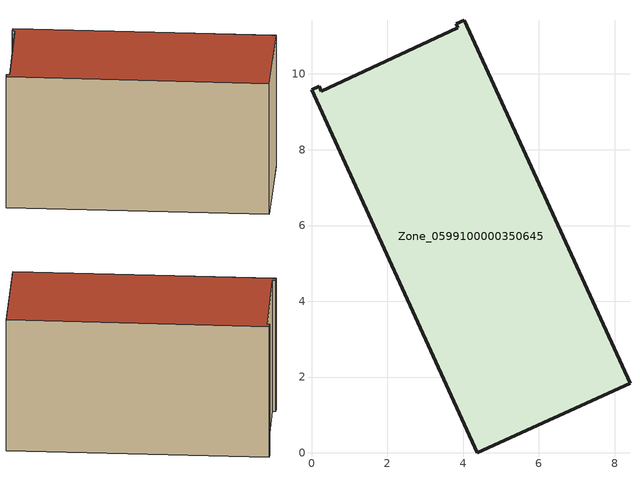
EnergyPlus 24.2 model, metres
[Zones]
Zone_0599100000350645
 floor ground (C_G): 0,9.58 0.2,9.67 0.26,9.55 3.86,11.23 3.82,11.32 4.03,11.42 8.41,1.84 4.38,0 z0
 wall outside (C_F): 4.38,0 8.41,1.84 4.03,11.42 3.82,11.32 3.86,11.23 0.26,9.55 0.2,9.67 0,9.58 4.38,0 z0:5.8
 roof outside (C_R): 3.86,11.23 0.26,9.55 0.2,9.67 0,9.58 4.38,0 8.41,1.84 4.03,11.42 3.82,11.32 z5.8
[BUILDING]
Pand.0599100000350645: North Axis=0; Terrain=City; Loads Convergence Tolerance Value=0.04; Temperature Convergence Tolerance Value=0.4; Solar Distribution=FullExterior; Maximum Number of Warmup Days=25; Minimum Number of Warmup Days=1
[Site:Location]
Rotterdam.The.Hague.AP_ZH_NLD Design_Conditions: Latitude=51.96; Longitude=4.45; Time Zone=1; Elevation=-4.5
[SITE:GROUNDTEMPERATURE:BUILDINGSURFACE]
18, 18, 18, 18, 18, 18, 18, 18, 18, 18, 18, 18
[MATERIAL] Thermal Absorptance=0.9; Solar Absorptance=0.7; Visible Absorptance=0.7
Name | Roughness | Thickness | Conductivity | Density | Specific Heat
G.TI.1992-2005 | MediumSmooth | 0.15 | 0.06 | 540 | 1210
F.TI.1992-2005 | Rough | 0.3 | 0.12 | 1920 | 840
R.TI.1992-2005 | MediumRough | 0.2 | 0.08 | 1500 | 1000
[CONSTRUCTION]
C_G: G.TI.1992-2005
C_F: F.TI.1992-2005
C_R: R.TI.1992-2005
[ZONE]
Zone_0599100000350645: Type=1; Multiplier=1; Ceiling Height=Autocalculate; Volume=Autocalculate; Floor Area=autocalculate; Part of Total Floor Area=Yes
[ZONEINFILTRATION:DESIGNFLOWRATE]
Infil_Zone_0599100000350645: Zone or ZoneList or Space or SpaceList=Zone_0599100000350645; Schedule=AlwaysOn; Design Flow Rate Calculation Method=Flow/Area; Flow Rate per Floor Area=0.0015; Constant Term Coefficient=1; Temperature Term Coefficient=0; Velocity Term Coefficient=0; Velocity Squared Term Coefficient=0
[HVACTEMPLATE:ZONE:IDEALLOADSAIRSYSTEM]
Zone_0599100000350645: Maximum Heating Supply Air Temperature=50; Minimum Cooling Supply Air Temperature=13; Maximum Heating Supply Air Humidity Ratio=0.0156; Minimum Cooling Supply Air Humidity Ratio=0.0077; Heating Limit=NoLimit; Cooling Limit=NoLimit; Dehumidification Control Type=ConstantSensibleHeatRatio; Cooling Sensible Heat Ratio=0.7; Dehumidification Setpoint=60; Humidification Control Type=None; Humidification Setpoint=30; Outdoor Air Method=None; Outdoor Air Flow Rate per Person=0.00944; Outdoor Air Flow Rate per Zone Floor Area=0; Outdoor Air Flow Rate per Zone=0; Demand Controlled Ventilation Type=None; Outdoor Air Economizer Type=NoEconomizer; Heat Recovery Type=None; Sensible Heat Recovery Effectiveness=0.7; Latent Heat Recovery Effectiveness=0.65
[ZONECONTROL:THERMOSTAT]
ThermostatControl_Zone_0599100000350645: Zone or ZoneList=Zone_0599100000350645; Control Type Schedule=DualSetpointControlType; Control 1=Thermostat_Zone_0599100000350645; Temperature Difference Between Cutout And Setpoint=0
[THERMOSTATSETPOINT:DUALSETPOINT]
Thermostat_Zone_0599100000350645: Heating Setpoint Temperature Schedule=HeatingSetpoint_Zone_0599100000350645; Cooling Setpoint Temperature Schedule=CoolingSetpoint_Zone_0599100000350645
[SCHEDULE:COMPACT]
HeatingSetpoint_Zone_0599100000350645: Through: 12/31, For: AllDays, Until: 24:00, 21
CoolingSetpoint_Zone_0599100000350645: Through: 12/31, For: AllDays, Until: 24:00, 24
DualSetpointControlType: Through: 12/31, For: AllDays, Until: 24:00, 4
AlwaysOn: Through: 12/31, For: AllDays, Until: 24:00, 1
